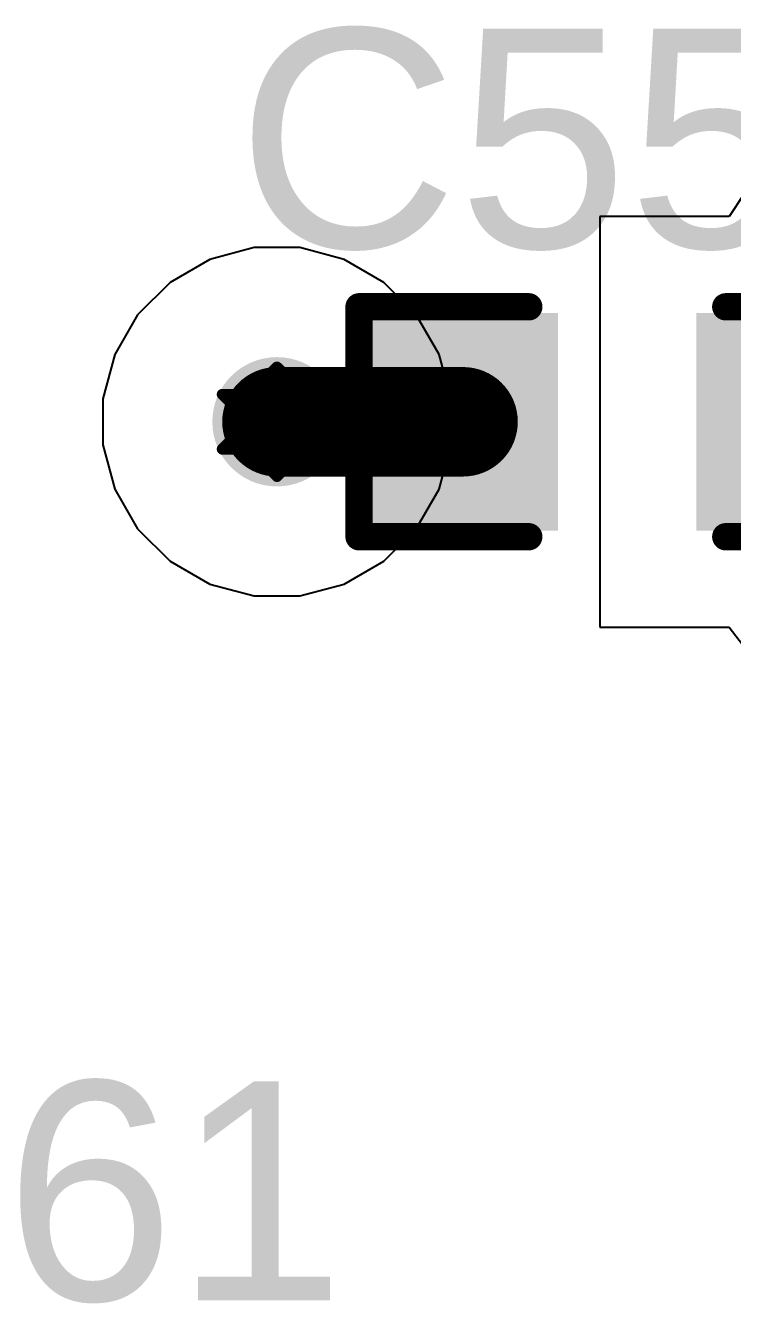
# Model space of a CAD drawing. Header units: inches. Extents: x -3 to 5437, y -3 to 5435.
# Drawn here: x 19.45 to 22.74, y 53.72 to 59.65 of the extents above; entities that cross this region are included whole.
import ezdxf

# ---------------------------------------------------------------- set-up
doc = ezdxf.new("R2010")
doc.units = ezdxf.units.IN
for name, color, linetype in [('Bottom Layer', 5, 'Continuous'), ('Bottom Solder', 6, 'Continuous'), ('Drill Drawing', 1, 'Continuous'), ('GND', 16, 'Continuous'), ('PWR', 76, 'Continuous'), ('Top Layer', 1, 'Continuous'), ('Top Overlay', 2, 'Continuous'), ('Top Paste', 8, 'Continuous'), ('Top Solder', 216, 'Continuous'), ('Via Holes', 16, 'Continuous')]:
    doc.layers.add(name, color=color, linetype=linetype)
doc.styles.add('Arial', font='', dxfattribs={"height": 0.2})
doc.styles.get('Arial').set_extended_font_data('Arial')

# ---------------------------------------------------------------- blocks, each defined once
blk = doc.blocks.new('C__0603_405')
at = {"layer": 'Top Layer'}
for points in [[(-0.381, 0.4445), (-0.381, -0.4445), (-1.143, -0.4445), (-1.143, 0.4445)], [(1.143, 0.4445), (1.143, -0.4445), (0.381, -0.4445), (0.381, 0.4445)]]:
    blk.add_hatch(color=1, dxfattribs=at).paths.add_polyline_path(points)
at = {"layer": 'Top Paste'}
for points in [[(-0.381, 0.4445), (-0.381, -0.4445), (-1.143, -0.4445), (-1.143, 0.4445)], [(1.143, 0.4445), (1.143, -0.4445), (0.381, -0.4445), (0.381, 0.4445)]]:
    blk.add_hatch(color=8, dxfattribs=at).paths.add_polyline_path(points)
at = {"layer": 'Top Solder'}
for points in [[(-0.321, 0.5045), (-0.321, -0.5045), (-1.203, -0.5045), (-1.203, 0.5045)], [(1.203, 0.5045), (1.203, -0.5045), (0.321, -0.5045), (0.321, 0.5045)]]:
    blk.add_hatch(color=216, dxfattribs=at).paths.add_polyline_path(points)
at = {"layer": 'Top Overlay'}
for points in [[(-1.2446, 0.5334, 0.127, 0.127, 0), (-1.2446, -0.5334, 0.127, 0.127, 0)], [(-0.4572, 0.5334, 0.127, 0.127, 0), (-1.2446, 0.5334, 0.127, 0.127, 0)], [(1.2446, 0.5334, 0.127, 0.127, 0), (0.4572, 0.5334, 0.127, 0.127, 0)], [(1.2446, 0.5334, 0.127, 0.127, 0), (1.2446, -0.5334, 0.127, 0.127, 0)], [(-0.4572, -0.5334, 0.127, 0.127, 0), (-1.2446, -0.5334, 0.127, 0.127, 0)], [(1.2446, -0.5334, 0.127, 0.127, 0), (0.4572, -0.5334, 0.127, 0.127, 0)]]:
    blk.add_lwpolyline(points, format="xyseb", dxfattribs=at)
for points in [[(-1.2764, 0.5334, 0.0635, 0.0635, 1), (-1.2128, 0.5334, 0.0635, 0.0635, 1)], [(-1.2764, 0.5334, 0.0635, 0.0635, 1), (-1.2128, 0.5334, 0.0635, 0.0635, 1)], [(-0.4889, 0.5334, 0.0635, 0.0635, 1), (-0.4254, 0.5334, 0.0635, 0.0635, 1)], [(0.4254, 0.5334, 0.0635, 0.0635, 1), (0.4889, 0.5334, 0.0635, 0.0635, 1)], [(1.2128, 0.5334, 0.0635, 0.0635, 1), (1.2764, 0.5334, 0.0635, 0.0635, 1)], [(1.2128, 0.5334, 0.0635, 0.0635, 1), (1.2764, 0.5334, 0.0635, 0.0635, 1)], [(-1.2764, -0.5334, 0.0635, 0.0635, 1), (-1.2128, -0.5334, 0.0635, 0.0635, 1)], [(-1.2764, -0.5334, 0.0635, 0.0635, 1), (-1.2128, -0.5334, 0.0635, 0.0635, 1)], [(-0.4889, -0.5334, 0.0635, 0.0635, 1), (-0.4254, -0.5334, 0.0635, 0.0635, 1)], [(0.4254, -0.5334, 0.0635, 0.0635, 1), (0.4889, -0.5334, 0.0635, 0.0635, 1)], [(1.2128, -0.5334, 0.0635, 0.0635, 1), (1.2764, -0.5334, 0.0635, 0.0635, 1)], [(1.2128, -0.5334, 0.0635, 0.0635, 1), (1.2764, -0.5334, 0.0635, 0.0635, 1)]]:
    blk.add_lwpolyline(points, format="xyseb", close=True, dxfattribs=at)

msp = doc.modelspace()

# ---------------------------------------------------------------- hatches: boundary and pattern name
at = {"layer": 'Bottom Layer'}
h = msp.add_hatch(color=5, dxfattribs=at)
edge = h.paths.add_edge_path()
edge.add_arc((20.6214, 57.8113), 0.3, 0, 360)
at = {"layer": 'Bottom Solder'}
h = msp.add_hatch(color=6, dxfattribs=at)
edge = h.paths.add_edge_path()
edge.add_arc((20.6214, 57.8113), 0.15, 0, 360)
at = {"layer": 'GND'}
h = msp.add_hatch(color=16, dxfattribs=at)
edge = h.paths.add_edge_path()
edge.add_arc((20.6214, 57.8113), 0.3, 0, 360)
at = {"layer": 'PWR'}
h = msp.add_hatch(color=76, dxfattribs=at)
edge = h.paths.add_edge_path()
edge.add_arc((20.6214, 57.8113), 0.3, 0, 360)
at = {"layer": 'Top Layer'}
h = msp.add_hatch(color=1, dxfattribs=at)
edge = h.paths.add_edge_path()
edge.add_arc((20.6214, 57.8113), 0.3, 0, 360)
at = {"layer": 'Top Solder'}
h = msp.add_hatch(color=216, dxfattribs=at)
edge = h.paths.add_edge_path()
edge.add_arc((20.6214, 57.8113), 0.15, 0, 360)
at = {"layer": 'Via Holes'}
h = msp.add_hatch(color=7, dxfattribs=at)
edge = h.paths.add_edge_path()
edge.add_arc((20.6214, 57.8113), 0.15, 0, 360)

# ---------------------------------------------------------------- linework, layer by layer
at = {"layer": 'Drill Drawing'}
for points in [[(20.4944, 57.9383, 0.0508, 0.0508, 0), (20.6214, 58.0653, 0.0508, 0.0508, 0)], [(20.6214, 58.0653, 0.0508, 0.0508, 0), (20.7484, 57.9383, 0.0508, 0.0508, 0)], [(20.3674, 57.9383, 0.0508, 0.0508, 0), (20.4944, 57.8113, 0.0508, 0.0508, 0)], [(20.3674, 57.9383, 0.0508, 0.0508, 0), (20.4944, 57.9383, 0.0508, 0.0508, 0)], [(20.7484, 57.9383, 0.0508, 0.0508, 0), (20.8754, 57.9383, 0.0508, 0.0508, 0)], [(20.7484, 57.8113, 0.0508, 0.0508, 0), (20.8754, 57.9383, 0.0508, 0.0508, 0)], [(20.3674, 57.6843, 0.0508, 0.0508, 0), (20.4944, 57.8113, 0.0508, 0.0508, 0)], [(20.7484, 57.8113, 0.0508, 0.0508, 0), (20.8754, 57.6843, 0.0508, 0.0508, 0)], [(20.3674, 57.6843, 0.0508, 0.0508, 0), (20.4944, 57.6843, 0.0508, 0.0508, 0)], [(20.4944, 57.6843, 0.0508, 0.0508, 0), (20.6214, 57.5573, 0.0508, 0.0508, 0)], [(20.6214, 57.5573, 0.0508, 0.0508, 0), (20.7484, 57.6843, 0.0508, 0.0508, 0)], [(20.7484, 57.6843, 0.0508, 0.0508, 0), (20.8754, 57.6843, 0.0508, 0.0508, 0)]]:
    msp.add_lwpolyline(points, format="xyseb", dxfattribs=at)
for points in [[(20.6087, 58.0653, 0.0254, 0.0254, 1), (20.6341, 58.0653, 0.0254, 0.0254, 1)], [(20.6087, 58.0653, 0.0254, 0.0254, 1), (20.6341, 58.0653, 0.0254, 0.0254, 1)], [(20.3547, 57.9383, 0.0254, 0.0254, 1), (20.3801, 57.9383, 0.0254, 0.0254, 1)], [(20.3547, 57.9383, 0.0254, 0.0254, 1), (20.3801, 57.9383, 0.0254, 0.0254, 1)], [(20.4817, 57.9383, 0.0254, 0.0254, 1), (20.5071, 57.9383, 0.0254, 0.0254, 1)], [(20.4817, 57.9383, 0.0254, 0.0254, 1), (20.5071, 57.9383, 0.0254, 0.0254, 1)], [(20.7357, 57.9383, 0.0254, 0.0254, 1), (20.7611, 57.9383, 0.0254, 0.0254, 1)], [(20.7357, 57.9383, 0.0254, 0.0254, 1), (20.7611, 57.9383, 0.0254, 0.0254, 1)], [(20.8627, 57.9383, 0.0254, 0.0254, 1), (20.8881, 57.9383, 0.0254, 0.0254, 1)], [(20.8627, 57.9383, 0.0254, 0.0254, 1), (20.8881, 57.9383, 0.0254, 0.0254, 1)], [(20.4817, 57.8113, 0.0254, 0.0254, 1), (20.5071, 57.8113, 0.0254, 0.0254, 1)], [(20.4817, 57.8113, 0.0254, 0.0254, 1), (20.5071, 57.8113, 0.0254, 0.0254, 1)], [(20.7357, 57.8113, 0.0254, 0.0254, 1), (20.7611, 57.8113, 0.0254, 0.0254, 1)], [(20.7357, 57.8113, 0.0254, 0.0254, 1), (20.7611, 57.8113, 0.0254, 0.0254, 1)], [(20.3547, 57.6843, 0.0254, 0.0254, 1), (20.3801, 57.6843, 0.0254, 0.0254, 1)], [(20.3547, 57.6843, 0.0254, 0.0254, 1), (20.3801, 57.6843, 0.0254, 0.0254, 1)], [(20.4817, 57.6843, 0.0254, 0.0254, 1), (20.5071, 57.6843, 0.0254, 0.0254, 1)], [(20.4817, 57.6843, 0.0254, 0.0254, 1), (20.5071, 57.6843, 0.0254, 0.0254, 1)], [(20.7357, 57.6843, 0.0254, 0.0254, 1), (20.7611, 57.6843, 0.0254, 0.0254, 1)], [(20.7357, 57.6843, 0.0254, 0.0254, 1), (20.7611, 57.6843, 0.0254, 0.0254, 1)], [(20.8627, 57.6843, 0.0254, 0.0254, 1), (20.8881, 57.6843, 0.0254, 0.0254, 1)], [(20.8627, 57.6843, 0.0254, 0.0254, 1), (20.8881, 57.6843, 0.0254, 0.0254, 1)], [(20.6087, 57.5573, 0.0254, 0.0254, 1), (20.6341, 57.5573, 0.0254, 0.0254, 1)], [(20.6087, 57.5573, 0.0254, 0.0254, 1), (20.6341, 57.5573, 0.0254, 0.0254, 1)]]:
    msp.add_lwpolyline(points, format="xyseb", close=True, dxfattribs=at)
at = {"layer": 'PWR'}
for p, q in [((20.5151, 58.6193), (20.3096, 58.5642)), ((20.7278, 58.6193), (20.5151, 58.6193)), ((20.9333, 58.5642), (20.7278, 58.6193)), ((20.3096, 58.5642), (20.1253, 58.4578)), ((21.1176, 58.4578), (20.9333, 58.5642)), ((20.1253, 58.4578), (19.9749, 58.3074)), ((21.268, 58.3074), (21.1176, 58.4578)), ((19.9749, 58.3074), (19.8685, 58.1232)), ((21.3744, 58.1232), (21.268, 58.3074)), ((19.8685, 58.1232), (19.8134, 57.9176)), ((21.4294, 57.9176), (21.3744, 58.1232)), ((19.8134, 57.9176), (19.8134, 57.7049)), ((21.4294, 57.7049), (21.4294, 57.9176)), ((19.8134, 57.7049), (19.8685, 57.4994)), ((21.3744, 57.4994), (21.4294, 57.7049)), ((19.8685, 57.4994), (19.9749, 57.3152)), ((21.268, 57.3152), (21.3744, 57.4994)), ((19.9749, 57.3152), (20.1253, 57.1647)), ((21.1176, 57.1647), (21.268, 57.3152)), ((20.1253, 57.1647), (20.3096, 57.0583)), ((20.9333, 57.0583), (21.1176, 57.1647)), ((20.3096, 57.0583), (20.5151, 57.0033)), ((20.7278, 57.0033), (20.9333, 57.0583)), ((20.5151, 57.0033), (20.7278, 57.0033))]:
    msp.add_line(p, q, dxfattribs=at)
at = {"layer": 'Top Layer'}
for p, q in [((22.7898, 58.8694), (22.7192, 58.7638)), ((22.7192, 58.7638), (22.12, 58.7638)), ((22.12, 58.7638), (22.12, 56.8588)), ((22.12, 56.8588), (22.7195, 56.8588)), ((22.7195, 56.8588), (22.7968, 56.758))]:
    msp.add_line(p, q, dxfattribs=at)
msp.add_lwpolyline([(20.6214, 57.8113, 0.508, 0.508, 0), (21.485, 57.8113, 0.508, 0.508, 0)], format="xyseb", dxfattribs=at)
for points in [[(20.4944, 57.8113, 0.254, 0.254, 1), (20.7484, 57.8113, 0.254, 0.254, 1)], [(21.358, 57.8113, 0.254, 0.254, 1), (21.612, 57.8113, 0.254, 0.254, 1)]]:
    msp.add_lwpolyline(points, format="xyseb", close=True, dxfattribs=at)

# ---------------------------------------------------------------- block references
at = {"rotation": 180}
msp.add_blockref('C__0603_405', (22.247, 57.8113), dxfattribs=at)

# ---------------------------------------------------------------- texts
at = {"layer": 'Top Overlay', "style": 'Arial'}
for s, p in [('C55', (20.4356, 58.6184)), ('C61', (18.333, 53.7353))]:
    msp.add_text(s, height=1.016, dxfattribs=at).set_placement(p)

doc.saveas('drawing.dxf')
